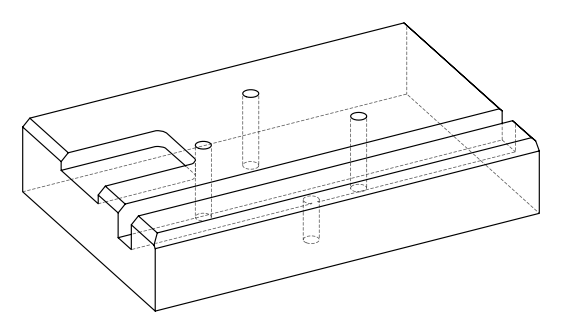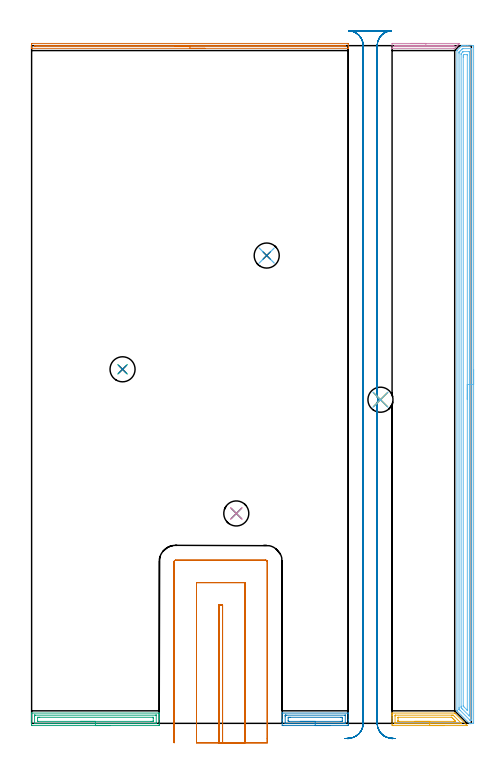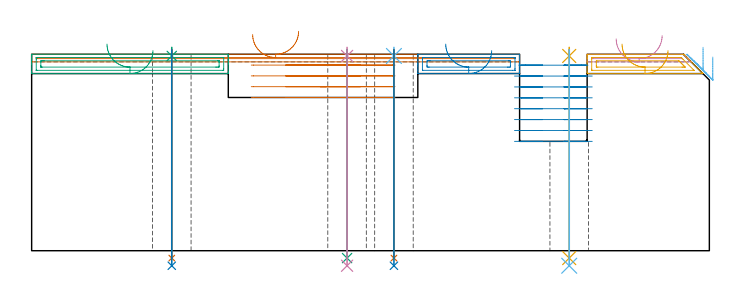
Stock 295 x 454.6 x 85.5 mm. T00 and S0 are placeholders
(PLAN: 20 operations, 10 tool changes, 50.4 min)
(1 AREA_MILL | FG_CHAMFER_SURFACE | UGT0205_001 | 3.54 min | 1170 mm3)
(2 AREA_MILL_1 | FG_CHAMFER_SURFACE_1 | UGT0205_001 | 1.3 min | 1927 mm3)
(3 AREA_MILL_2 | FG_CHAMFER_SURFACE_2 | UGT0205_001 | 2.29 min | 3204 mm3)
(4 AREA_MILL_3 | FG_CHAMFER_SURFACE_3 | UGT0205_001 | 0.84 min | 272 mm3)
(5 AREA_MILL_4 | FG_CHAMFER_SURFACE_4 | UGT0205_001 | 1.35 min | 2052 mm3)
(6 AREA_MILL_5 | FG_CHAMFER_SURFACE_5 | UGT0205_001 | 14.7 min | 28198 mm3)
(7 MILL_SLOT | SLOT_PARTIAL_RECTANGULAR | UGT0201_094 | Follow Part, ap 5, ae 75% | 7.13 min | 183867 mm3)
(8 MILL_RECTANGULAR_SLOT | SLOT_RECTANGULAR | UGT0201_094 | Follow Part, ap 5, ae 75% | 16.19 min | 506295 mm3)
(9 SPOT_DRILL | STEP1HOLE | NXT0321_9005460120000 | 0.03 min | 23 mm3)
(10 SPOT_DRILL_1 | STEP1HOLE_1 | NXT0321_9005460120000 | 0.03 min | 36 mm3)
(11 SPOT_DRILL_2 | STEP1HOLE_2 | NXT0321_9005460120000 | 0.03 min | 0 mm3)
(12 SPOT_DRILL_3 | STEP1HOLE_3 | NXT0321_9005460120000 | 0.03 min | 76 mm3)
(13 DRILL_THROUGH_HOLE_INTO_CENTER | STEP1HOLE | NXT0301_065 | 0.36 min | 5928 mm3)
(14 DRILL_TO_ENLARGE_THROUGH_HOLE | STEP1HOLE | UGT0301_291 | 0.38 min | 13048 mm3)
(15 DRILL_THROUGH_HOLE_INTO_CENTER_1 | STEP1HOLE_1 | NXT0301_065 | 0.36 min | 5838 mm3)
(16 DRILL_TO_ENLARGE_THROUGH_HOLE_1 | STEP1HOLE_1 | UGT0301_291 | 0.38 min | 13059 mm3)
(17 DRILL_THROUGH_HOLE_INTO_CENTER_2 | STEP1HOLE_2 | NXT0301_065 | 0.36 min | 3249 mm3)
(18 DRILL_TO_ENLARGE_THROUGH_HOLE_2 | STEP1HOLE_2 | UGT0301_291 | 0.38 min | 7204 mm3)
(19 DRILL_THROUGH_HOLE_INTO_CENTER_3 | STEP1HOLE_3 | NXT0301_065 | 0.36 min | 5971 mm3)
(20 DRILL_TO_ENLARGE_THROUGH_HOLE_3 | STEP1HOLE_3 | UGT0301_291 | 0.38 min | 13000 mm3)
(TOOL UGT0205_001 | Chamfer Mill 20 x 3 x 45 deg. | D20 FL50 Z2)
(TOOL UGT0201_094 | End mill 20 mm | D20 FL38 Z4)
(TOOL NXT0321_9005460120000 | NC Spot Drill, 142deg, 12mm, Carbide, Uncoated | D12 PA142 FL30 Z2)
(TOOL NXT0301_065 | Carbide Drill 9.4mm [860.1-0940-075A1-MM 2214] | D9.4 PA140 FL98 Z2)
(TOOL UGT0301_291 | Twist Drill 16.8 mm | D16.8 PA118 FL125 Z2)
(OP 1 AREA_MILL)
G17 G21 G94 G90
T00 M6
G54
G17 G0 G90 X116.2 Y452.8 S1061 M3
G43 Z95.5 H0
G94 G1 X116.162 Z94.628 F250.
X116.048 Z93.763
X115.859 Z92.912
X115.597 Z92.08
X115.263 Z91.274
X114.86 Z90.5
X114.392 Z89.764
X113.86 Z89.072
X113.271 Z88.429
X112.628 Z87.839
X111.936 Z87.308
X111.2 Z86.84
X110.426 Z86.437
X109.62 Z86.103
X108.788 Z85.841
X107.936 Z85.652
X107.072 Z85.538
X106.2 Z85.5
X0.143
X0.01 Y452.803 Z85.488
X0.002 Y452.907 Z85.385
X0. Y453.018 Z85.281
Y453.7 Z84.6
Y454.327 Z83.972
Y454.887 Z83.409
Y455.167 Z83.13
Y455.76 Z82.536
Y456.04 Z82.258
X0.003 Y456.091 Z82.206
X0.316 Y456.1 Z82.2
X211.812
X212.085 Y456.098 Z82.202
X212.397 Y456.091 Z82.206
X212.4 Y456.04 Z82.258
Y454.887 Z83.409
Y454.327 Z83.972
Y454.013 Z84.286
Y453.018 Z85.281
X212.398 Y452.907 Z85.385
X212.39 Y452.802 Z85.488
X212.257 Y452.8 Z85.5
X106.2
Y454.214 Z84.086
X2.371 Y454.215 Z84.085
X2.164 Y454.216 Z84.084
X2.038 Y454.22 Z84.08
X2.014 Y454.221 Z84.079
X2.008 Y454.235 Z84.065
X2.005 Y454.257 Z84.043
X2.001 Y454.375 Z83.925
X2.007 Y454.606 Z83.694
X2.01 Y454.67 Z83.63
X2.021 Y454.679 Z83.621
X2.053 Y454.682 Z83.618
X2.126 Y454.684 Z83.616
X2.273 Y454.686 Z83.614
X2.371
X210.029 Y454.685 Z83.615
X210.236 Y454.684 Z83.616
X210.362 Y454.68 Z83.62
X210.386 Y454.679 Z83.621
X210.392 Y454.665 Z83.635
X210.395 Y454.643 Z83.657
X210.398 Y454.525 Z83.775
X210.39 Y454.269 Z84.031
X210.381 Y454.221 Z84.079
X210.269 Y454.219 Z84.081
X210.029 Y454.216 Z84.084
X209.824 Y454.214 Z84.086
X209.619
X106.2
X105.328 Z84.124
X104.464 Z84.238
X103.612 Z84.426
X102.78 Z84.689
X101.974 Z85.023
X101.2 Z85.425
X100.464 Z85.894
X99.772 Z86.425
X99.129 Z87.015
X98.54 Z87.658
X98.008 Z88.35
X97.54 Z89.086
X97.137 Z89.86
X96.803 Z90.666
X96.541 Z91.498
X96.352 Z92.349
X96.238 Z93.214
X96.2 Z94.086
G0 Z95.5
M5
M2
(OP 2 AREA_MILL_1)
G17 G21 G94 G90
T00 M6
G54
G17 G0 G90 X200.25 Y-1.5 S1061 M3
G43 Z95.5 H0
Z87.1
G94 G1 X200.212 Z86.229 F250.
X200.098 Z85.364
X199.909 Z84.512
X199.647 Z83.68
X199.313 Z82.874
X198.91 Z82.1
X198.442 Z81.364
X197.91 Z80.672
X197.321 Z80.029
X196.678 Z79.44
X195.986 Z78.909
X195.25 Z78.44
X194.476 Z78.037
X193.67 Z77.703
X192.838 Z77.441
X191.986 Z77.252
X191.122 Z77.138
X190.25 Z77.1
X168.815 Y-1.499 Z77.101
X168.589 Y-1.498 Z77.102
X168.106 Y-1.491 Z77.105
X168.102 Y-1.368 Z77.228
X168.1 Y0.019 Z78.613
Y1.806 Z80.4
Y2.605 Z81.204
Y2.7 Z81.299
Y6.768 Z85.367
X168.106 Y6.883 Z85.479
X168.11 Y6.895 Z85.491
X168.147 Y6.9 Z85.5
X212.353
X212.39 Y6.895 Z85.491
X212.394 Y6.883 Z85.479
X212.4 Y6.768 Z85.366
Y2.605 Z81.204
Y1.806 Z80.4
Y-0.875 Z77.72
X212.398 Y-1.368 Z77.228
X212.394 Y-1.491 Z77.105
X211.911 Y-1.5 Z77.1
X190.25
Y-0.086 Z78.514
X170.254 Y-0.085 Z78.515
X170.185 Y-0.083 Z78.517
X170.132 Y-0.08 Z78.52
X170.109 Y-0.077 Z78.523
X170.107 Y-0.067 Z78.533
X170.104 Y0.019 Z78.619
X170.1 Y0.278 Z78.878
Y4.747 Z83.347
X170.104 Y5.382 Z83.982
X170.107 Y5.446 Z84.046
X170.109 Y5.473 Z84.073
X170.152 Y5.479 Z84.079
X170.257 Y5.483 Z84.083
X170.357 Y5.485 Z84.085
X171.138 Y5.486 Z84.086
X210.246 Y5.485 Z84.085
X210.315 Y5.483 Z84.083
X210.368 Y5.48 Z84.08
X210.391 Y5.477 Z84.077
X210.393 Y5.467 Z84.067
X210.396 Y5.382 Z83.982
X210.4 Y5.122 Z83.722
Y0.653 Z79.253
X210.396 Y0.019 Z78.619
X210.393 Y-0.046 Z78.554
X210.391 Y-0.073 Z78.527
X210.348 Y-0.079 Z78.521
X210.243 Y-0.083 Z78.517
X210.143 Y-0.085 Z78.515
X209.362 Y-0.086 Z78.514
X190.25
Y1.328 Z79.928
X173.01 Y1.329 Z79.929
X172.596 Y1.33 Z79.93
X172.125 Y1.336 Z79.936
X172.101 Y1.806 Z80.406
X172.1 Y1.832 Z80.432
X172.101 Y3.619 Z82.219
X172.125 Y4.064 Z82.664
X172.539 Y4.07 Z82.67
X173.01 Y4.071 Z82.671
X173.421 Y4.072 Z82.672
X207.49 Y4.071 Z82.671
X207.904 Y4.07 Z82.67
X208.375 Y4.064 Z82.664
X208.399 Y3.594 Z82.194
X208.4 Y3.568 Z82.168
X208.399 Y1.781 Z80.381
X208.375 Y1.336 Z79.936
X207.961 Y1.33 Z79.93
X207.49 Y1.329 Z79.929
X207.079 Y1.328 Z79.928
X190.25
X189.378 Z79.967
X188.513 Z80.08
X187.662 Z80.269
X186.83 Z80.532
X186.024 Z80.865
X185.25 Z81.268
X184.514 Z81.737
X183.822 Z82.268
X183.179 Z82.857
X182.59 Z83.501
X182.058 Z84.193
X181.59 Z84.928
X181.187 Z85.702
X180.853 Z86.508
X180.591 Z87.34
X180.402 Z88.192
X180.288 Z89.057
X180.25 Z89.928
G0 Z95.5
M5
M2
(OP 3 AREA_MILL_2)
G17 G21 G94 G90
T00 M6
G54
G17 G0 G90 X52.8 Y-1.5 S1061 M3
G43 Z95.5 H0
Z87.1
G94 G1 X52.762 Z86.229 F250.
X52.648 Z85.364
X52.459 Z84.512
X52.197 Z83.68
X51.863 Z82.874
X51.46 Z82.1
X50.992 Z81.364
X50.46 Z80.672
X49.871 Z80.029
X49.228 Z79.44
X48.536 Z78.909
X47.8 Z78.44
X47.026 Z78.037
X46.22 Z77.703
X45.388 Z77.441
X44.536 Z77.252
X43.672 Z77.138
X42.8 Z77.1
X0.561 Y-1.499 Z77.101
X0.006 Y-1.491 Z77.105
X0.003 Y-1.436 Z77.16
X0. Y-0.875 Z77.721
Y-0.545 Z78.051
Y2.7 Z81.294
Y3.361 Z81.958
Y3.594 Z82.191
Y4.255 Z82.852
Y4.488 Z83.084
Y4.954 Z83.553
Y5.809 Z84.408
Y6.275 Z84.874
Y6.574 Z85.173
X0.007 Y6.856 Z85.448
X0.01 Y6.897 Z85.489
X0.116 Y6.9 Z85.5
X85.484
X85.59 Y6.897 Z85.489
X85.593 Y6.856 Z85.448
X85.6 Y6.574 Z85.173
Y5.977 Z84.576
Y4.954 Z83.553
Y4.488 Z83.084
Y4.255 Z82.852
Y3.594 Z82.191
Y3.361 Z81.958
Y2.7 Z81.294
Y-0.875 Z77.721
X85.597 Y-1.436 Z77.16
X85.594 Y-1.491 Z77.105
X85.039 Y-1.5 Z77.1
X42.8
Y-0.086 Z78.514
X2.339
X2.235 Y-0.085 Z78.515
X2.029 Y-0.081 Z78.519
X2.008 Y-0.079 Z78.521
X2.005 Y-0.076 Z78.524
X2.002 Y-0.06 Z78.54
X2. Y-0.03 Z78.57
Y0.019 Z78.619
X2.001 Y4.828 Z83.428
X2.007 Y5.382 Z83.982
X2.01 Y5.465 Z84.065
X2.015 Y5.479 Z84.079
X2.063 Y5.482 Z84.082
X2.132 Y5.484 Z84.084
X2.236 Y5.485 Z84.085
X2.339 Y5.486 Z84.086
X83.261
X83.365 Y5.485 Z84.085
X83.571 Y5.481 Z84.081
X83.592 Y5.479 Z84.079
X83.595 Y5.476 Z84.076
X83.598 Y5.46 Z84.06
X83.599 Y5.43 Z84.03
X83.6 Y5.382 Z83.982
X83.599 Y0.572 Z79.172
X83.593 Y0.019 Z78.619
X83.59 Y-0.065 Z78.535
X83.585 Y-0.079 Z78.521
X83.537 Y-0.082 Z78.518
X83.468 Y-0.084 Z78.516
X83.364 Y-0.085 Z78.515
X83.261 Y-0.086 Z78.514
X42.8
Y1.329 Z79.929
X4.593
X4.118 Y1.331 Z79.931
X4.05 Y1.332 Z79.932
X4.018 Y1.335 Z79.935
X4.01 Y1.452 Z80.052
X4.002 Y1.688 Z80.288
X4. Y1.806 Z80.406
Y1.924 Z80.524
Y3.594 Z82.194
Y3.712 Z82.312
X4.003 Y3.83 Z82.43
X4.01 Y4.06 Z82.66
X4.118 Y4.064 Z82.664
X4.534 Y4.069 Z82.669
X5.007 Y4.071 Z82.671
X5.421
X81.007
X81.482 Y4.069 Z82.669
X81.55 Y4.068 Z82.668
X81.582 Y4.065 Z82.665
X81.59 Y3.948 Z82.548
X81.598 Y3.712 Z82.312
X81.599 Y3.594 Z82.194
X81.6 Y3.476 Z82.076
Y1.806 Z80.406
Y1.688 Z80.288
X81.597 Y1.57 Z80.17
X81.59 Y1.34 Z79.94
X81.482 Y1.336 Z79.936
X81.066 Y1.331 Z79.931
X80.593 Y1.329 Z79.929
X80.179
X42.8
X41.928 Z79.967
X41.064 Z80.08
X40.212 Z80.269
X39.38 Z80.532
X38.574 Z80.865
X37.8 Z81.268
X37.064 Z81.737
X36.372 Z82.268
X35.729 Z82.857
X35.14 Z83.501
X34.608 Z84.193
X34.14 Z84.929
X33.737 Z85.702
X33.403 Z86.508
X33.141 Z87.34
X32.952 Z88.192
X32.838 Z89.057
X32.8 Z89.929
G0 Z95.5
M5
M2
(OP 4 AREA_MILL_3)
G17 G21 G94 G90
T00 M6
G54
G17 G0 G90 X254.45 Y456.1 S1061 M3
G43 Z95.5 H0
Z92.2
G94 G1 X254.488 Z91.328 F250.
X254.602 Z90.464
X254.791 Z89.612
X255.053 Z88.78
X255.387 Z87.974
X255.79 Z87.2
X256.259 Z86.464
X256.79 Z85.772
X257.379 Z85.129
X258.022 Z84.54
X258.714 Z84.008
X259.45 Z83.54
X260.224 Z83.137
X261.03 Z82.803
X261.862 Z82.541
X262.714 Z82.352
X263.578 Z82.238
X264.45 Z82.2
X286.913
X287.044 Y456.096 Z82.203
X287.088 Y456.092 Z82.206
X286.886 Y455.885 Z82.413
X286.235 Y455.235 Z83.064
X286. Y454.998 Z83.299
X285.888 Y454.887 Z83.411
X285.705 Y454.704 Z83.595
X285.566 Y454.566 Z83.734
X285.451 Y454.45 Z83.847
X285.41 Y454.409 Z83.89
X284.727 Y453.727 Z84.573
X284.578 Y453.577 Z84.72
X284.524 Y453.523 Z84.775
X283.933 Y452.933 Z85.364
X283.803 Y452.805 Z85.49
X283.048 Y452.8 Z85.5
X241.867
X241.81 Y452.804 Z85.491
X241.8 Y452.903 Z85.395
X241.801 Y456.092 Z82.206
X241.867 Y456.1 Z82.2
X264.45
Y454.686 Z83.614
X283.048 Y454.685 Z83.615
X283.104 Y454.684 Z83.616
X283.166 Y454.682 Z83.618
X283.208 Y454.68 Z83.62
X283.183 Y454.645 Z83.655
X283.118 Y454.569 Z83.731
X283.104 Y454.555 Z83.745
X283.048 Y454.498 Z83.802
X282.798 Y454.259 Z84.041
X282.74 Y454.221 Z84.079
X281.958 Y454.214 Z84.086
X244.559
X244.081 Y454.216 Z84.084
X243.873 Y454.219 Z84.081
X243.815 Y454.221 Z84.079
X243.81 Y454.239 Z84.061
X243.802 Y454.288 Z84.012
Y454.374 Z83.926
X243.805 Y454.525 Z83.775
X243.81 Y454.645 Z83.655
X243.823 Y454.679 Z83.621
X243.854 Y454.681 Z83.619
X244.004 Y454.685 Z83.615
X244.081
X244.285 Y454.686 Z83.614
X264.45
X265.322 Z83.652
X266.187 Z83.766
X267.038 Z83.955
X267.87 Z84.217
X268.676 Z84.551
X269.45 Z84.954
X270.186 Z85.423
X270.878 Z85.954
X271.521 Z86.543
X272.11 Z87.186
X272.642 Z87.878
X273.11 Z88.614
X273.513 Z89.388
X273.847 Z90.194
X274.109 Z91.026
X274.298 Z91.878
X274.412 Z92.743
X274.45 Z93.614
G0 Z95.5
M5
M2
(OP 5 AREA_MILL_4)
G17 G21 G94 G90
T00 M6
G54
G17 G0 G90 X277. Y-1.5 S1061 M3
G43 Z95.5 H0
Z87.1
G94 G1 X276.962 Z86.228 F250.
X276.848 Z85.364
X276.659 Z84.512
X276.397 Z83.68
X276.063 Z82.874
X275.66 Z82.1
X275.192 Z81.364
X274.66 Z80.672
X274.071 Z80.029
X273.428 Z79.44
X272.736 Z78.908
X272. Z78.44
X271.226 Z78.037
X270.42 Z77.703
X269.588 Z77.441
X268.737 Z77.252
X267.872 Z77.138
X267. Z77.1
X242.423 Y-1.499 Z77.101
X241.807 Y-1.491 Z77.106
X241.8 Y-0.875 Z77.722
Y3.594 Z82.189
Y5.029 Z83.625
Y5.381 Z83.977
Y6.086 Z84.686
Y6.408 Z85.007
X241.807 Y6.833 Z85.424
X241.81 Y6.898 Z85.489
X241.976 Y6.9 Z85.5
X283.534
X283.805 Y6.894 Z85.492
X283.925 Y6.776 Z85.375
X283.978 Y6.722 Z85.322
X291.875 Y-1.174 Z77.424
X292.024 Y-1.322 Z77.274
X292.173 Y-1.476 Z77.122
X292.183 Y-1.494 Z77.103
X292.173 Y-1.499 Z77.099
X267. Y-1.5 Z77.1
Y-0.086 Z78.514
X244.21 Y-0.085 Z78.515
X244.106 Y-0.083 Z78.517
X243.899 Y-0.079 Z78.521
X243.809 Y-0.07 Z78.53
X243.806 Y-0.04 Z78.56
X243.804 Y0.019 Z78.619
X243.8 Y0.429 Z79.029
X243.801 Y4.897 Z83.497
X243.808 Y5.381 Z83.981
X243.81 Y5.477 Z84.077
X244.002 Y5.483 Z84.083
X244.107 Y5.485 Z84.085
X281.746 Y5.486 Z84.086
X282.537 Y5.484 Z84.084
X282.64 Y5.482 Z84.082
X282.739 Y5.479 Z84.079
X282.857 Y5.381 Z83.981
X283.534 Y4.715 Z83.315
X288.002 Y0.248 Z78.848
X288.228 Y0.019 Z78.619
X288.302 Y-0.061 Z78.539
X288.317 Y-0.079 Z78.521
X288.28 Y-0.081 Z78.519
X288.211 Y-0.084 Z78.516
X288.106 Y-0.086 Z78.514
X288.002
X267.
Y1.328 Z79.928
X246.475 Y1.329 Z79.929
X245.998 Y1.331 Z79.931
X245.84 Y1.334 Z79.934
X245.82 Y1.335 Z79.935
X245.81 Y1.372 Z79.972
X245.805 Y1.476 Z80.076
X245.802 Y1.608 Z80.208
X245.8 Y1.806 Z80.406
Y2.004 Z80.604
Y3.594 Z82.194
Y3.791 Z82.391
X245.804 Y3.989 Z82.589
X245.809 Y4.045 Z82.645
X245.813 Y4.066 Z82.666
X245.82 Y4.067 Z82.667
X245.879 Y4.07 Z82.67
X245.998 Y4.071 Z82.671
X281.507
X281.627 Y4.07 Z82.67
X281.686 Y4.067 Z82.667
X281.712 Y4.065 Z82.665
X281.746 Y4.046 Z82.646
X282.204 Y3.594 Z82.194
X282.64 Y3.161 Z81.761
X283.101 Y2.7 Z81.3
X283.534 Y2.267 Z80.867
X283.994 Y1.806 Z80.406
X284.427 Y1.368 Z79.968
X284.453 Y1.336 Z79.936
X284.427 Y1.335 Z79.935
X284.009 Y1.33 Z79.93
X283.534 Y1.329 Z79.929
X283.118 Y1.328 Z79.928
X267.
X266.128 Z79.967
X265.264 Z80.08
X264.412 Z80.269
X263.58 Z80.532
X262.774 Z80.865
X262. Z81.268
X261.264 Z81.737
X260.572 Z82.268
X259.929 Y1.329 Z82.857
X259.34 Z83.501
X258.809 Z84.193
X258.34 Z84.929
X257.937 Z85.702
X257.603 Z86.508
X257.341 Z87.34
X257.152 Z88.192
X257.038 Z89.057
X257. Z89.929
G0 Z95.5
M5
M2
(OP 6 AREA_MILL_5)
G17 G21 G94 G90
T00 M6
G54
G17 G0 G90 X296.5 Y237.3 S1061 M3
G43 Z95.5 H0
Z84.3
G94 G1 Y237.262 Z83.428 F250.
Y237.148 Z82.564
Y236.959 Z81.712
Y236.697 Z80.88
Y236.363 Z80.074
Y235.96 Z79.3
Y235.491 Z78.564
Y234.96 Z77.872
Y234.371 Z77.229
Y233.728 Z76.64
Y233.036 Z76.109
Y232.3 Z75.64
Y231.526 Z75.237
Y230.72 Z74.903
Y229.888 Z74.641
Y229.036 Z74.452
Y228.172 Z74.338
Y227.3 Z74.3
Y0.363
X296.498 Y0.003 Z74.299
X296.497 Y0.001 Z74.3
X295.272 Y0. Z75.523
X294.559 Z76.241
X294.236 Z76.563
X293.695 Y0.001 Z77.097
X293.523 Y0.177 Z77.276
X288.277 Y5.422 Z82.522
X285.653 Y8.046 Z85.146
X285.42 Y8.279 Z85.378
X285.394 Y8.305 Z85.403
X285.306 Y8.398 Z85.492
X285.3 Y8.677 Z85.5
Y451.288
X285.302 Y451.298 Z85.497
X285.305 Y451.306 Z85.493
X288.277 Y454.279 Z82.519
X288.417 Y454.418 Z82.381
X288.557 Y454.561 Z82.234
X288.597 Y454.59 Z82.193
X288.633 Y454.6 Z82.157
X288.716 Z82.076
X289.03 Z81.77
X289.312 Z81.487
X290.026 Z80.77
X291.257 Z79.54
X292.548 Z78.248
X295.888 Z74.91
X296.147 Y454.597 Z74.651
X296.493 Y454.59 Z74.304
X296.498 Y454.33 Z74.301
X296.5 Y453.971 Z74.3
Y453.609
Y227.3
X295.086 Z75.714
X295.085 Y2.418 Z75.715
X295.083 Y2.066 Z75.717
X295.081 Y2.023 Z75.719
X295.08 Y2.01 Z75.72
X295.051 Y2.007 Z75.749
X294.942 Y2.003 Z75.858
X294.806 Y2.001 Z75.994
X294.398 Y2.003 Z76.402
X294.262 Y2.006 Z76.538
X294.155 Y2.01 Z76.645
X294.072 Y2.089 Z76.728
X293.733 Y2.418 Z77.067
X287.402 Y8.747 Z83.398
X286.996 Y9.156 Z83.804
X286.79 Y9.366 Z84.01
X286.74 Y9.421 Z84.06
X286.721 Y9.446 Z84.079
X286.719 Y9.471 Z84.081
X286.717 Y9.571 Z84.083
X286.714 Y10.274 Z84.086
Y10.465
X286.715 Y449.5 Z84.085
X286.719 Y450.198 Z84.081
X286.721 Y450.247 Z84.079
X286.741 Y450.28 Z84.059
X286.847 Y450.394 Z83.953
X287.126 Y450.676 Z83.674
X287.402 Y450.953 Z83.398
X288.277 Y451.827 Z82.523
X288.632 Y452.182 Z82.168
X288.896 Y452.443 Z81.904
X288.983 Y452.526 Z81.817
X289.051 Y452.59 Z81.749
X289.151 Y452.592 Z81.649
X289.618 Y452.599 Z81.182
X294.864 Y452.6 Z75.936
X295.032 Y452.597 Z75.768
X295.066 Y452.593 Z75.734
X295.078 Y452.59 Z75.722
X295.08 Y452.579 Z75.72
X295.083 Y452.54 Z75.717
X295.085 Y452.373 Z75.715
X295.086 Y227.3 Z75.714
X293.672 Z77.128
X293.671 Y5.843 Z77.129
X293.666 Y5.1 Z77.134
X293.664 Y4.956 Z77.136
X293.523 Y5.078 Z77.277
X293.5 Y5.1 Z77.3
X289.028 Y9.571 Z81.772
X288.277 Y10.327 Z82.523
X288.141 Y10.465 Z82.659
X288.135 Y10.61 Z82.665
X288.129 Y11.359 Z82.671
Y11.511
Y448.757
X288.131 Y448.909 Z82.669
X288.136 Y449.207 Z82.664
X288.277 Y449.371 Z82.523
X288.338 Y449.437 Z82.462
X289.221 Y450.322 Z81.579
X289.294 Y450.394 Z81.506
X289.445 Y450.538 Z81.355
X289.498 Y450.587 Z81.302
X289.623 Y450.593 Z81.177
X289.825 Y450.599 Z80.975
X293.322 Y450.6 Z77.478
X293.523 Y450.599 Z77.277
X293.59 Y450.596 Z77.21
X293.643 Y450.59 Z77.157
X293.665 Y450.581 Z77.135
X293.667 Y450.545 Z77.133
X293.67 Y450.394 Z77.13
X293.671 Y450.243 Z77.129
X293.672 Y227.3 Z77.128
X292.257 Z78.543
Y8.913
X292.256 Y8.853 Z78.544
X292.253 Y8.82 Z78.547
X292.252 Y8.813 Z78.548
X292.244 Y8.816 Z78.556
X292.061 Y8.994 Z78.739
X291.774 Y9.275 Z79.026
X290.026 Y11.024 Z80.774
X289.693 Y11.359 Z81.107
X289.578 Y11.483 Z81.222
X289.549 Y11.519 Z81.251
X289.547 Y11.545 Z81.253
X289.545 Y11.606 Z81.255
X289.543 Y11.853 Z81.257
Y446.817
X289.544 Y447.309 Z81.256
X289.548 Y447.711 Z81.252
X289.554 Y448.193 Z81.246
X289.71 Y448.356 Z81.09
X289.837 Y448.484 Z80.963
X289.923 Y448.566 Z80.877
X289.947 Y448.586 Z80.853
X289.972 Y448.592 Z80.828
X290.026 Y448.599 Z80.774
X290.031 Y448.6 Z80.769
X291.774 Z79.026
X292.207 Y448.59 Z78.593
X292.251 Y448.587 Z78.549
X292.254 Y448.552 Z78.546
X292.256 Y448.501 Z78.544
X292.257 Y448.45 Z78.543
Y448.112
Y227.3
Y226.428 Z78.581
Y225.563 Z78.695
Y224.712 Z78.883
Y223.88 Z79.146
Y223.074 Z79.48
Y222.3 Z79.882
Y221.564 Z80.351
Y220.872 Z80.882
Y220.229 Z81.472
Y219.64 Z82.115
Y219.108 Z82.807
Y218.64 Z83.543
Y218.237 Z84.317
Y217.903 Z85.123
Y217.641 Z85.955
Y217.452 Z86.806
Y217.338 Z87.671
Y217.3 Z88.543
G0 Z95.5
M5
M2
(OP 7 MILL_SLOT)
G17 G21 G94 G90
T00 M6
G54
G17 G0 G90 X128.1 Y-13. S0 M3
G43 Z95.5 H0
Z80.8
G94 G1 Y-10. F250.
Y79.4 F500.
X125.6
Y-10.
Y-13. F250.
X143.1
Y-10.
Y94.4 F500.
X110.6
Y-10.
Y-13. F250.
X158.1
Y-10.
Y108.4 F500.
G3 X157.1 Y109.4 R1.
G1 X96.6
G3 X95.6 Y108.4 R1.
G1 Y-10.
Y-13. F250.
G0 X128.1 Z76.1
G1 Y-10.
Y79.4 F500.
X125.6
Y-10.
Y-13. F250.
X143.1
Y-10.
Y94.4 F500.
X110.6
Y-10.
Y-13. F250.
X158.1
Y-10.
Y108.4 F500.
G3 X157.1 Y109.4 R1.
G1 X96.6
G3 X95.6 Y108.4 R1.
G1 Y-10.
Y-13. F250.
G0 X128.1 Z71.4
G1 Y-10.
Y79.4 F500.
X125.6
Y-10.
Y-13. F250.
X143.1
Y-10.
Y94.4 F500.
X110.6
Y-10.
Y-13. F250.
X158.1
Y-10.
Y108.4 F500.
G3 X157.1 Y109.4 R1.
G1 X96.6
G3 X95.6 Y108.4 R1.
G1 Y-10.
Y-13. F250.
G0 X128.1 Z66.7
G1 Y-10.
Y79.4 F500.
X125.6
Y-10.
Y-13. F250.
X143.1
Y-10.
Y94.4 F500.
X110.6
Y-10.
Y-13. F250.
X158.1
Y-10.
Y108.4 F500.
G3 X157.1 Y109.4 R1.
G1 X96.6
G3 X95.6 Y108.4 R1.
G1 Y-10.
Y-13. F250.
G0 Z95.5
M5
M2
(OP 8 MILL_RECTANGULAR_SLOT)
G17 G21 G94 G90
T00 M6
G54
G17 G0 G90 X242.155 Y-10.434 S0 M3
G43 Z95.5 H0
Z80.762
G94 G1 X239.254 Y-9.671 F250.
G2 X231.8 Y0. R10. F500.
G1 Y213.982
G2 X232.298 Y217.1 R10.
X231.8 Y220.218 R10.
G1 Y454.6
G2 X241.353 Y464.59 R10.
G1 Y464.6
X212.847
Y464.59
G2 X222.4 Y454.6 R10.
G1 Y0.
G2 X214.941 Y-9.672 R10.
G1 X212.039 Y-10.434 F250.
G0 X244.017 Y-10.202 Z76.025
G1 X241.026 Y-9.97
G2 X231.8 Y0. R10. F500.
G1 Y213.982
G2 X232.298 Y217.1 R10.
X231.8 Y220.218 R10.
G1 Y454.6
G2 X241.353 Y464.59 R10.
G1 X212.847
G2 X222.4 Y454.6 R10.
G1 Y0.
G2 X213.174 Y-9.97 R10.
G1 X210.183 Y-10.202 F250.
G0 X244.017 Z71.287
G1 X241.026 Y-9.97
G2 X231.8 Y0. R10. F500.
G1 Y213.982
G2 X232.298 Y217.1 R10.
X231.8 Y220.218 R10.
G1 Y454.6
G2 X241.353 Y464.59 R10.
G1 X212.847
G2 X222.4 Y454.6 R10.
G1 Y0.
G2 X213.174 Y-9.97 R10.
G1 X210.183 Y-10.202 F250.
G0 X244.017 Z66.55
G1 X241.026 Y-9.97
G2 X231.8 Y0. R10. F500.
G1 Y213.982
G2 X232.298 Y217.1 R10.
X231.8 Y220.218 R10.
G1 Y454.6
G2 X241.353 Y464.59 R10.
G1 Y464.6
X212.847
Y464.59
G2 X222.4 Y454.6 R10.
G1 Y0.
G2 X213.174 Y-9.97 R10.
G1 X210.183 Y-10.202 F250.
G0 X244.017 Z61.812
G1 X241.026 Y-9.97
G2 X231.8 Y0. R10. F500.
G1 Y213.982
G2 X232.298 Y217.1 R10.
X231.8 Y220.218 R10.
G1 Y454.6
G2 X241.353 Y464.59 R10.
G1 Y464.6
X212.847
Y464.59
G2 X222.4 Y454.6 R10.
G1 Y0.
G2 X213.174 Y-9.97 R10.
G1 X210.183 Y-10.202 F250.
G0 X244.017 Z57.075
G1 X241.026 Y-9.97
G2 X231.8 Y0. R10. F500.
G1 Y213.982
G2 X232.298 Y217.1 R10.
X231.8 Y220.218 R10.
G1 Y454.6
G2 X241.353 Y464.59 R10.
G1 Y464.6
X212.847
Y464.59
G2 X222.4 Y454.6 R10.
G1 Y0.
G2 X213.174 Y-9.97 R10.
G1 X210.183 Y-10.202 F250.
G0 X244.017 Z52.337
G1 X241.026 Y-9.97
G2 X231.8 Y0. R10. F500.
G1 Y213.982
G2 X232.298 Y217.1 R10.
X231.8 Y220.218 R10.
G1 Y454.6
G2 X241.353 Y464.59 R10.
G1 Y464.6
X212.847
Y464.59
G2 X222.4 Y454.6 R10.
G1 Y0.
G2 X213.174 Y-9.97 R10.
G1 X210.183 Y-10.202 F250.
G0 X244.017 Z47.6
G1 X241.026 Y-9.97
G2 X231.8 Y0. R10. F500.
G1 Y213.982
G2 X232.298 Y217.1 R10.
X231.8 Y220.218 R10.
G1 Y454.6
G2 X241.353 Y464.59 R10.
G1 Y464.6
X212.847
Y464.59
G2 X222.4 Y454.6 R10.
G1 Y0.
G2 X213.174 Y-9.97 R10.
G1 X210.183 Y-10.202 F250.
G0 Z95.5
M5
M2
(OP 9 SPOT_DRILL)
G17 G21 G94 G90
T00 M6
G54
G17 G0 G90 X61. Y237.5 S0 M3
G43 Z95.5 H0
G94 G81 G98 Z84.777 F250. R88.5
G80
M5
M2
(OP 10 SPOT_DRILL_1)
G17 G21 G94 G90
T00 M6
G54
G17 G0 G90 X137.3 Y140.8 S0 M3
G43 Z95.5 H0
G94 G81 G98 Z84.777 F250. R88.5
G80
M5
M2
(OP 11 SPOT_DRILL_2)
G17 G21 G94 G90
T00 M6
G54
G17 G0 G90 X234. Y217.1 S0 M3
G43 Z95.5 H0
G94 G81 G98 Z84.777 F250. R88.5
G80
M5
M2
(OP 12 SPOT_DRILL_3)
G17 G21 G94 G90
T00 M6
G54
G17 G0 G90 X157.7 Y313.8 S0 M3
G43 Z95.5 H0
G94 G81 G98 Z84.777 F250. R88.5
G80
M5
M2
(OP 13 DRILL_THROUGH_HOLE_INTO_CENTER)
G17 G21 G94 G90
T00 M6
G54
G17 G0 G90 X61. Y237.5 S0 M3
G43 Z95.5 H1
G94 G73 G98 Z-3.211 F250. Q8.871 R87.5
G80
M5
M2
(OP 14 DRILL_TO_ENLARGE_THROUGH_HOLE)
G17 G21 G94 G90
T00 M6
G54
G17 G0 G90 X61. Y237.5 S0 M3
G43 Z95.5 H0
G94 G73 G98 Z-6.547 F250. Q15.341 R87.5
G80
M5
M2
(OP 15 DRILL_THROUGH_HOLE_INTO_CENTER_1)
G17 G21 G94 G90
T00 M6
G54
G17 G0 G90 X137.3 Y140.8 S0 M3
G43 Z95.5 H1
G94 G73 G98 Z-3.211 F250. Q8.871 R87.5
G80
M5
M2
(OP 16 DRILL_TO_ENLARGE_THROUGH_HOLE_1)
G17 G21 G94 G90
T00 M6
G54
G17 G0 G90 X137.3 Y140.8 S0 M3
G43 Z95.5 H0
G94 G73 G98 Z-6.547 F250. Q15.341 R87.5
G80
M5
M2
(OP 17 DRILL_THROUGH_HOLE_INTO_CENTER_2)
G17 G21 G94 G90
T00 M6
G54
G17 G0 G90 X234. Y217.1 S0 M3
G43 Z95.5 H1
G94 G73 G98 Z-3.211 F250. Q8.871 R87.5
G80
M5
M2
(OP 18 DRILL_TO_ENLARGE_THROUGH_HOLE_2)
G17 G21 G94 G90
T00 M6
G54
G17 G0 G90 X234. Y217.1 S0 M3
G43 Z95.5 H0
G94 G73 G98 Z-6.547 F250. Q15.341 R87.5
G80
M5
M2
(OP 19 DRILL_THROUGH_HOLE_INTO_CENTER_3)
G17 G21 G94 G90
T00 M6
G54
G17 G0 G90 X157.7 Y313.8 S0 M3
G43 Z95.5 H1
G94 G73 G98 Z-3.211 F250. Q8.871 R87.5
G80
M5
M2
(OP 20 DRILL_TO_ENLARGE_THROUGH_HOLE_3)
G17 G21 G94 G90
T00 M6
G54
G17 G0 G90 X157.7 Y313.8 S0 M3
G43 Z95.5 H0
G94 G73 G98 Z-6.547 F250. Q15.341 R87.5
G80
M5
M2
